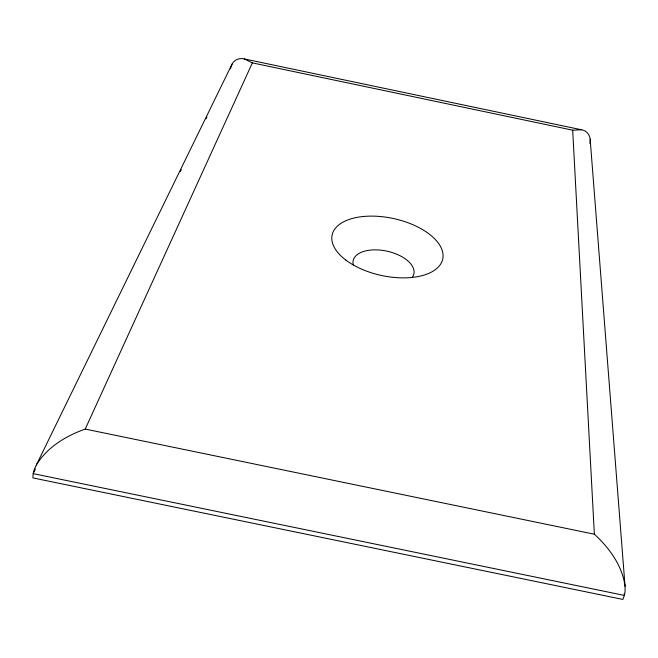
<?xml version="1.0" encoding="UTF-8"?>
<svg xmlns="http://www.w3.org/2000/svg" width="658" height="658" viewBox="0 0 658 658"><rect width="100%" height="100%" fill="white"/><g stroke="black" fill="none" stroke-linecap="round" stroke-linejoin="round"><path stroke-width="0.99" d="M590.16 139.216L625.059 586.319L625.1 591.295L624.401 595.424L622.846 599.43L32.9 477.914L33.163 473.628L34.241 469.549L36.338 464.992L232.101 64.007C234.371 59.664 239.644 57.674 244.299 58.924L581.425 129.758C587.874 130.547 591.542 137.538 589.872 143.518M230.341 68.901L232.101 64.007M36.338 464.992C47.146 447.218 66.03 435.876 85.227 429.074L252.376 62.88L572.682 130.177L581.425 129.758M35.417 469.006L33.163 473.628L624.401 595.424L624.245 593.384M180.374 171.467L181.271 169.624M206.036 118.802L206.933 116.951M85.227 429.074L594.363 534.206C609.341 547.917 622.369 565.724 625.059 586.319M244.299 58.924L252.376 62.88M572.682 130.177L594.363 534.206M353.313 264.894A31.058 16.376 12.3 0 1 386.501 251.06A31.058 16.376 12.3 0 1 412.319 277.199M345.804 260.042A56.596 29.1 12.3 0 0 440.243 264.705A56.596 29.1 12.3 0 0 376.318 216.235A56.596 29.1 12.3 0 0 345.804 260.042"/></g></svg>
